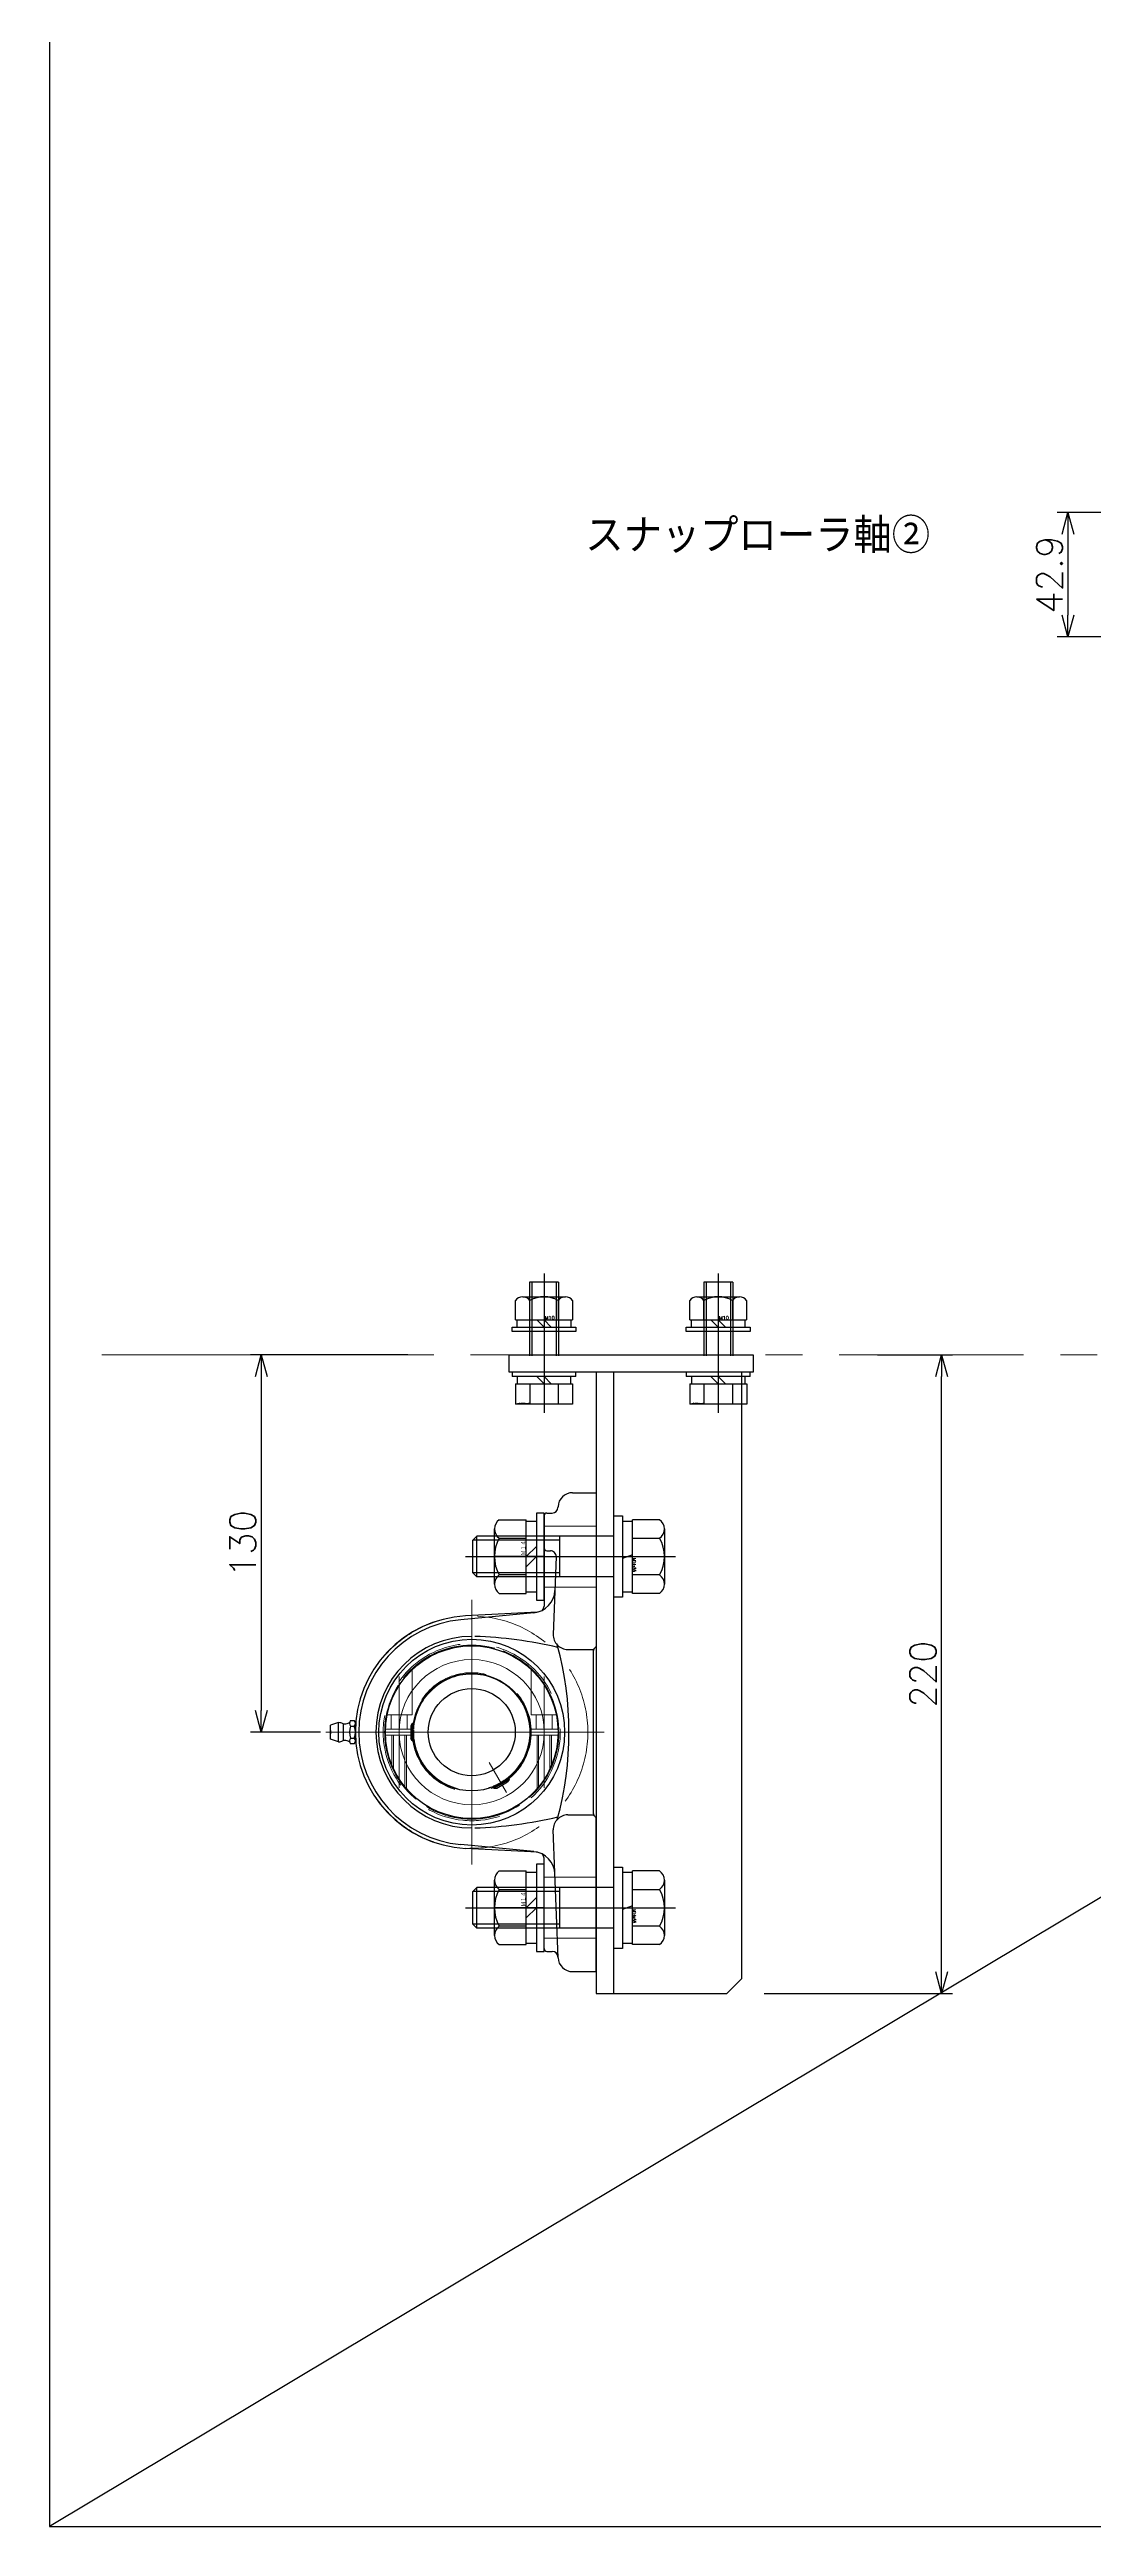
# Model space of a CAD drawing. Header units: millimetres. Extents: x -8731 to 85711, y -14522 to 31379.
# Drawn here: x 37351 to 37711, y -7306 to -6453 of the extents above; entities that cross this region are included whole.
import ezdxf

# ---------------------------------------------------------------- set-up
doc = ezdxf.new("R2010")
doc.units = ezdxf.units.MM
doc.header["$LTSCALE"] = 4
doc.header["$PDMODE"] = 99
doc.header["$PDSIZE"] = 1
for name, pattern in [('CENTER2', [28.575, 19.05, -3.175, 3.175, -3.175]), ('HIDDEN', [9.525, 6.35, -3.175]), ('PHANTOM2', [31.75, 15.875, -3.175, 3.175, -3.175, 3.175, -3.175])]:
    doc.linetypes.add(name, pattern=pattern)
for name, color, linetype, lineweight in [('01_NORMAL', 7, 'Continuous', 25), ('04_HIDDEN', 2, 'HIDDEN', 13), ('05_CENTER', 4, 'CENTER2', 13), ('06_PHANTOM', 2, 'PHANTOM2', 13), ('08_DIM', 3, 'Continuous', 13)]:
    doc.layers.add(name, color=color, linetype=linetype, lineweight=lineweight)
doc.layers.add('10_DRAFT', color=8, linetype='Continuous', lineweight=0, plot=False)
doc.styles.add('KANJI0', font='txt.shx', dxfattribs={"width": 0.9, "height": 30, "bigfont": 'bigfont'})
doc.styles.add('KSS_TXT', font='txt.shx', dxfattribs={"bigfont": 'extfont2.shx'})
doc.styles.add('KSS_TXT_L', font='txt.shx', dxfattribs={"height": 9, "bigfont": 'extfont2.shx'})
doc.dimstyles.new('KSS_DIM', dxfattribs={"dimscale": 3, "dimtxt": 3, "dimasz": 2.5, "dimexe": 1.25, "dimexo": 0.625, "dimtad": 1, "dimdsep": 46, "dimtxsty": 'KSS_TXT', "dimblk": 'OPEN30', "dimcen": 0, "dimazin": 2, "dimtfac": 0.75, "dimtmove": 0, "dimatfit": 3, "dimldrblk": 'OPEN30', "dimfxl": 1, "dimtolj": 1, "dimarcsym": 0})

# ---------------------------------------------------------------- blocks, each defined once
blk = doc.blocks.new('_Open30')
at = {"color": 0, "linetype": 'ByBlock', "lineweight": -2}
for p, q in [((-1, 0.27), (0, 0)), ((0, 0), (-1, -0.27)), ((0, 0), (-1, 0))]:
    blk.add_line(p, q, dxfattribs=at)
blk = doc.blocks.new('*D1526')
at = {"layer": '08_DIM', "color": 0, "lineweight": -2, "transparency": 16777216}
for p, q in [((37636.43, -6902.73), (37662.25, -6902.73)), ((37658.5, -7115.23), (37658.5, -6910.23)), ((37597.43, -7122.73), (37662.25, -7122.73))]:
    blk.add_line(p, q, dxfattribs=at)
at = {"layer": 'Defpoints', "color": 0, "transparency": 16777216}
for p in [(37634.55, -6902.73), (37658.5, -6902.73), (37595.55, -7122.73)]:
    blk.add_point(p, dxfattribs=at)
at = {"layer": '08_DIM', "color": 0, "lineweight": -2, "transparency": 16777216, "xscale": 7.5, "yscale": 7.5, "zscale": 7.5}
for p, rotation in [((37658.5, -6902.73), 90), ((37658.5, -7122.73), 270)]:
    blk.add_blockref('_Open30', p, dxfattribs=dict(at, rotation=rotation))
at = {"layer": '08_DIM', "color": 0, "transparency": 16777216, "insert": (37652.12, -7012.73), "char_height": 9, "attachment_point": 5, "rotation": 90, "style": 'KSS_TXT'}
blk.add_mtext('\\A1;220', dxfattribs=at)
blk = doc.blocks.new('*D1527')
at = {"layer": '08_DIM', "color": 0, "lineweight": -2, "transparency": 16777216}
for p, q in [((37474.66, -6902.73), (37420.4, -6902.73)), ((37424.15, -6910.23), (37424.15, -7025.23)), ((37444.57, -7032.73), (37420.4, -7032.73))]:
    blk.add_line(p, q, dxfattribs=at)
at = {"layer": 'Defpoints', "color": 0, "transparency": 16777216}
for p in [(37476.54, -6902.73), (37424.15, -7032.73), (37446.44, -7032.73)]:
    blk.add_point(p, dxfattribs=at)
at = {"layer": '08_DIM', "color": 0, "lineweight": -2, "transparency": 16777216, "xscale": 7.5, "yscale": 7.5, "zscale": 7.5}
for p, rotation in [((37424.15, -6902.73), 90), ((37424.15, -7032.73), 270)]:
    blk.add_blockref('_Open30', p, dxfattribs=dict(at, rotation=rotation))
at = {"layer": '08_DIM', "color": 0, "transparency": 16777216, "insert": (37417.78, -6967.73), "char_height": 9, "attachment_point": 5, "rotation": 90, "style": 'KSS_TXT'}
blk.add_mtext('\\A1;130', dxfattribs=at)
blk = doc.blocks.new('A$C23690BA9_1_1_1')
at = {"color": 0}
for p, q in [((20, 941), (20, 727)), ((26, 727), (26, 941)), ((70, 941), (70, 732)), ((20, 727), (65, 727)), ((70, 732), (65, 727))]:
    blk.add_line(p, q, dxfattribs=at)
blk.add_lwpolyline([(-10, 947), (74, 947), (74, 941), (-10, 941)], close=True, dxfattribs=at)
at = {"layer": '05_CENTER'}
for p, q in [((2, 931.69), (2, 955.84)), ((62, 931.69), (62, 955.84)), ((11.79, 877.5), (34.06, 877.5)), ((11.79, 756.5), (34.06, 756.5))]:
    blk.add_line(p, q, dxfattribs=at)
blk = doc.blocks.new('A$C235047F9_1_1_1')
blk.add_blockref('A$C23690BA9_1_1_1', (0, 0))
blk = doc.blocks.new('MUCAP206Ja_1_1_1')
at = {"color": 0}
for p, q in [((-3.3, 88.8), (-2.4, 91.5)), ((-3.3, 88.8), (3.3, 88.8)), ((-2.8, 87.05), (2.8, 87.05)), ((-2.4, 91.5), (2.4, 91.5)), ((3.3, 88.8), (2.4, 91.5)), ((-4.04, 83.37), (-4.04, 84.63)), ((3.03, 83), (-3.03, 83)), ((-2.02, 84.63), (-2.02, 83.37)), ((2.02, 84.63), (2.02, 83.37)), ((4.04, 84.63), (4.04, 83.37)), ((-3, 63.4), (-2.13, 63.9)), ((3, 63.4), (-3, 63.4)), ((-3, 62.93), (-3, 63.4)), ((-2.45, 63), (-2.45, 63.72)), ((2.13, 63.9), (-2.13, 63.9)), ((3, 63.4), (2.13, 63.9)), ((2.45, 63), (2.45, 63.72)), ((3, 62.93), (3, 63.4)), ((-41.38, 20.25), (-40.04, 45.06)), ((-41.16, 21.47), (-38.73, 46.65)), ((41.16, 21.47), (38.73, 46.65)), ((41.38, 20.25), (40.04, 45.06)), ((-18.84, 35.48), (-19.25, 35.25)), ((-19.25, 35.25), (-16.25, 30.05)), ((-19.25, 35.25), (-19.25, 34.25)), ((-18.63, 34.97), (-19.25, 34.61)), ((-19.25, 34.25), (-17.12, 30.55)), ((-16.25, 30.05), (-17.12, 30.55)), ((-16.18, 30.73), (-16.8, 30.37)), ((-15.84, 30.29), (-16.25, 30.05)), ((-74.5, 18), (-43.4, 18)), ((74.5, 18), (43.4, 18)), ((-77.69, 13.18), (-33.69, 14.81)), ((-75.5, 17), (-75.5, 15.19)), ((-28.5, 9.81), (-28.5, 1)), ((28.5, 9.81), (28.5, 1)), ((60.43, 13.82), (33.69, 14.81)), ((62.5, 17), (62.5, 15.82)), ((75.5, 17), (75.5, 15.19)), ((77.69, 13.18), (77.43, 13.19)), ((-82.5, 8.18), (-82.5, 0)), ((-82.5, 0), (-29.5, 0)), ((-29.5, 0), (-28.5, 1)), ((-28.09, 1), (28.09, 1)), ((29.5, 0), (28.5, 1)), ((82.5, 0), (29.5, 0)), ((82.5, 8.18), (82.5, 0))]:
    blk.add_line(p, q, dxfattribs=at)
for radius in [32, 29.75, 20.25, 15]:
    blk.add_circle((0, 42.9), radius, dxfattribs=at)
for centre, radius, start, end in [((0, 88.8), 3.3, 180, 208.06161), ((-8.79, 87.42), 6, 336.17154, 353.89834), ((-3.62, 86.87), 0.8, 353.89834, 28.06161), ((0, 90.01), 1.59, 69.55499, 110.44501), ((3.62, 86.87), 0.8, 151.93839, 186.10166), ((8.79, 87.42), 6, 186.10166, 203.82846), ((0, 88.8), 3.3, 331.93839, 0), ((0, 42.9), 40.1, 3.08459, 176.91541), ((0, 42.9), 38.91, 5.52315, 174.47685), ((-3.03, 83.44), 1.56, 49.73979, 130.26021), ((-3.03, 84.56), 1.56, 229.73979, 310.26021), ((0, 79.3), 5.7, 69.22909, 110.77091), ((0, 88.7), 5.7, 249.22909, 290.77091), ((3.03, 83.44), 1.56, 49.73979, 130.26021), ((3.03, 84.56), 1.56, 229.73979, 310.26021), ((0, 42.9), 33, 0, 180), ((112.94, 46.65), 146, 181.90096, 193.24508), ((-112.94, 46.65), 146, 346.75492, 358.09904), ((-74.5, 17), 1, 90, 180), ((-49.13, 22.24), 8, 272.1211, 354.47685), ((-43.4, 20), 2, 270, 312.59897), ((49.13, 22.24), 8, 185.52315, 267.8789), ((43.4, 20), 2, 227.40103, 270), ((63.5, 17), 1, 90, 180), ((74.5, 17), 1, 0, 90), ((-77.5, 8.18), 5, 92.1211, 180), ((-77.5, 15.19), 2, 272.1211, 0), ((-33.5, 9.81), 5, 0, 92.1211), ((0, 123.4), 114, 254.71535, 285.28465), ((33.5, 9.81), 5, 87.8789, 180), ((60.5, 15.82), 2, 267.8789, 0), ((77.5, 15.19), 2, 180, 267.8789), ((77.5, 8.18), 5, 0, 87.8789), ((-28.09, 0), 1, 90, 135), ((28.09, 0), 1, 45, 90)]:
    blk.add_arc(centre, radius, start, end, dxfattribs=at)
at = {"layer": '04_HIDDEN', "color": 0}
for p, q in [((-71, 18), (-71, 0)), ((-50, 18), (-50, 0)), ((50, 18), (50, 0)), ((71, 18), (71, 0))]:
    blk.add_line(p, q, dxfattribs=at)
at = {"layer": '05_CENTER', "color": 0}
for p, q in [((0, 93.11), (0, 0)), ((-45.17, 42.9), (45.17, 42.9)), ((-20.78, 30.9), (-10.39, 36.9)), ((-60.5, 23), (-60.5, -5)), ((60.5, 23), (60.5, -5))]:
    blk.add_line(p, q, dxfattribs=at)
at = {"layer": '10_DRAFT'}
blk.add_circle((0, 42.9), 25, dxfattribs=at)
blk = doc.blocks.new('M14Nza_1_1_1')
at = {"color": 0}
for p, q in [((-9.52, 17.1), (9.52, 17.1)), ((-12.7, 15.4), (-12.7, 6.1)), ((-6.35, 6.1), (-6.35, 15.4)), ((6.35, 15.4), (6.35, 6.1)), ((12.7, 15.4), (12.7, 6.1)), ((-12.7, 6.1), (12.7, 6.1)), ((-12.25, 2.6), (-12.25, 6.1)), ((-3.5, 6.1), (0, 2.6)), ((0, 6.1), (3.5, 2.6)), ((12.25, 6.1), (12.25, 2.6))]:
    blk.add_line(p, q, dxfattribs=at)
at = {"color": 0, "linetype": 'CENTER2'}
blk.add_line((0, 0), (0, 17.1), dxfattribs=at)
at = {"color": 0}
blk.add_lwpolyline([(-15, 0), (15, 0), (15, 2.6), (-15, 2.6)], close=True, dxfattribs=at)
for centre, radius, start, end in [((-9.52, 13.29), 3.81, 33.626, 146.374), ((0, 4.4), 12.7, 60, 120), ((9.52, 13.29), 3.81, 33.626, 146.374)]:
    blk.add_arc(centre, radius, start, end, dxfattribs=at)
at = {"layer": '10_DRAFT', "ltscale": 3, "style": 'KANJI0', "width": 0.82}
blk.add_text('Ｍ１４', height=1.5, dxfattribs=at).set_placement((0.39, 6.2))
blk = doc.blocks.new('A$C6FDC4AF3_1_1_1')
at = {"color": 0}
for radius in [40, 30.5, 20.5]:
    blk.add_circle((0, 0), radius, dxfattribs=at)
at = {"layer": '05_CENTER'}
for p, q in [((0, -45.6), (0, 45.6)), ((45.6, 0), (-45.6, 0))]:
    blk.add_line(p, q, dxfattribs=at)
blk = doc.blocks.new('A$C6A332CFA_1_1_1')
at = {"color": 0}
for radius in [30, 20]:
    blk.add_circle((0, 0), radius, dxfattribs=at)
at = {"layer": '01_NORMAL'}
blk.add_circle((0, 0), 15, dxfattribs=at)
at = {"layer": '10_DRAFT'}
for p, q in [((0, -34.46), (0, 34.46)), ((34.46, 0), (-34.46, 0))]:
    blk.add_line(p, q, dxfattribs=at)
blk = doc.blocks.new('SCSPJ40-12a_1_1')
at = {"color": 0}
for p, q in [((-1, 19.97), (-1, 29.98)), ((1, 19.97), (1, 29.98)), ((-1, -19.97), (-1, -29.98)), ((1, -19.97), (1, -29.98))]:
    blk.add_line(p, q, dxfattribs=at)
for radius, start, end in [(30, 91.91021, 268.08979), (30, 271.91021, 88.08979), (20, 92.86598, 267.13403), (20, 272.86599, 87.13401)]:
    blk.add_arc((0, 0), radius, start, end, dxfattribs=at)
at = {"layer": '04_HIDDEN', "color": 0}
for p, q in [((-13.18, 26.95), (-1, 26.95)), ((-11.99, 27.5), (-1, 27.5)), ((1, 27.75), (6, 27.75)), ((6, 20.5), (6, 29.39)), ((-19.84, 22.5), (-1, 22.5)), ((-19.2, 23.05), (-1, 23.05)), ((1, 22.25), (6, 22.25)), ((6, 20.5), (21.9, 20.5)), ((-19.84, -22.5), (-1, -22.5)), ((-19.2, -23.05), (-1, -23.05)), ((1, -22.25), (6, -22.25)), ((6, -20.5), (6, -29.39)), ((6, -20.5), (21.9, -20.5)), ((-13.18, -26.95), (-1, -26.95)), ((-11.99, -27.5), (-1, -27.5)), ((1, -27.75), (6, -27.75))]:
    blk.add_line(p, q, dxfattribs=at)
at = {"layer": '05_CENTER', "color": 0}
for p, q in [((0, 32.3), (0, -32.3)), ((-19.19, 25), (19.19, 25)), ((-32.3, 0), (32.3, 0)), ((-19.19, -25), (19.19, -25))]:
    blk.add_line(p, q, dxfattribs=at)
blk = doc.blocks.new('A$C235153E3_1_1')
for name in ['A$C6FDC4AF3_1_1_1', 'A$C6A332CFA_1_1_1']:
    blk.add_blockref(name, (0, 0))
at = {"color": 4}
blk.add_blockref('SCSPJ40-12a_1_1', (0, 0), dxfattribs=at)
blk = doc.blocks.new('A$C2ADC56F7_1_1_1')
at = {"layer": '10_DRAFT'}
blk.add_circle((42.9, 0), 25, dxfattribs=at)
at = {"color": 4, "rotation": 270}
blk.add_blockref('MUCAP206Ja_1_1_1', (0, 0), dxfattribs=at)
at = {"rotation": 270}
for p in [(18, 60.5), (18, -60.5)]:
    blk.add_blockref('M14Nza_1_1_1', p, dxfattribs=at)
at = {"layer": '04_HIDDEN', "rotation": 270}
blk.add_blockref('A$C235153E3_1_1', (42.9, 0), dxfattribs=at)
blk = doc.blocks.new('*D2989')
at = {"layer": '08_DIM', "color": 0, "lineweight": -2, "transparency": 16777216}
for p, q in [((37742.72, -6612.52), (37698.3, -6612.52)), ((37702.05, -6620.02), (37702.05, -6647.92)), ((37750.26, -6655.42), (37698.3, -6655.42))]:
    blk.add_line(p, q, dxfattribs=at)
at = {"layer": 'Defpoints', "color": 0, "transparency": 16777216}
for p in [(37744.59, -6612.52), (37702.05, -6655.42), (37752.13, -6655.42)]:
    blk.add_point(p, dxfattribs=at)
at = {"layer": '08_DIM', "color": 0, "lineweight": -2, "transparency": 16777216, "xscale": 7.5, "yscale": 7.5, "zscale": 7.5}
for p, rotation in [((37702.05, -6612.52), 90), ((37702.05, -6655.42), 270)]:
    blk.add_blockref('_Open30', p, dxfattribs=dict(at, rotation=rotation))
at = {"layer": '08_DIM', "color": 0, "transparency": 16777216, "insert": (37695.67, -6633.97), "char_height": 9, "attachment_point": 5, "rotation": 90, "style": 'KSS_TXT'}
blk.add_mtext('\\A1;42.9', dxfattribs=at)
blk = doc.blocks.new('A$C1A3C2C0C_1_1_1')
at = {"color": 0}
for p, q in [((-9.81, 11), (9.81, 11)), ((-9.81, 4), (-9.81, 11)), ((-4.91, 4), (-4.91, 11)), ((4.91, 4), (4.91, 11)), ((9.81, 4), (9.81, 11)), ((-11, 1.5), (11, 1.5)), ((-11, 1.5), (-11, 0)), ((9.81, 4), (-9.81, 4)), ((-9.25, 4), (-9.25, 1.5)), ((0, 1.5), (-2.5, 4)), ((0, 4), (2.5, 1.5)), ((9.25, 1.5), (9.25, 4)), ((11, 0), (11, 1.5)), ((-11, 0), (11, 0))]:
    blk.add_line(p, q, dxfattribs=at)
at = {"color": 0, "linetype": 'CENTER2'}
blk.add_line((0, -34), (0, 14), dxfattribs=at)
at = {"color": 0, "linetype": 'HIDDEN'}
for p, q in [((-5, -31), (-5, 0)), ((-4.19, -31), (-4.19, 0)), ((4.19, -31), (4.19, 0)), ((5, -31), (5, 0)), ((-5, -31), (5, -31))]:
    blk.add_line(p, q, dxfattribs=at)
at = {"layer": '10_DRAFT', "style": 'KSS_TXT_L'}
blk.add_text('BT-M10x35L,SW,PW', height=0.3, dxfattribs=at).set_placement((5.1, 10.66))
blk = doc.blocks.new('M10Nza_1_1_1')
at = {"color": 0}
for p, q in [((-9.8, 4), (-9.8, 10.69)), ((-7.35, 12), (7.35, 12)), ((-4.9, 4), (-4.9, 10.69)), ((4.9, 10.69), (4.9, 4)), ((9.8, 10.69), (9.8, 4)), ((-9.8, 4), (9.8, 4)), ((-9.2, 1.5), (-9.2, 4)), ((0, 1.5), (-2.5, 4)), ((0, 4), (2.5, 1.5)), ((9.2, 4), (9.2, 1.5))]:
    blk.add_line(p, q, dxfattribs=at)
at = {"color": 0, "linetype": 'CENTER2'}
blk.add_line((0, 12), (0, 0), dxfattribs=at)
at = {"color": 0}
blk.add_lwpolyline([(-11, 1.5), (11, 1.5), (11, 0), (-11, 0)], close=True, dxfattribs=at)
for centre, radius, start, end in [((-7.35, 9.06), 2.94, 33.626, 146.374), ((0, 2.2), 9.8, 60, 120), ((7.35, 9.06), 2.94, 33.626, 146.374)]:
    blk.add_arc(centre, radius, start, end, dxfattribs=at)
at = {"layer": '10_DRAFT', "style": 'KSS_TXT'}
blk.add_text('M10', height=1.25, dxfattribs=at).set_placement((0.26, 4.12))
blk = doc.blocks.new('A$C3DE3586F_1_1_1')
at = {"color": 0}
for p, q in [((-9.52, 17.5), (9.52, 17.5)), ((-12.7, 15.8), (-12.7, 6.5)), ((-6.35, 6.5), (-6.35, 15.8)), ((6.35, 15.8), (6.35, 6.5)), ((12.7, 15.8), (12.7, 6.5)), ((-14, 0), (-14, 3)), ((-14, 3), (14, 3)), ((14, 0), (-14, 0)), ((12.7, 6.5), (-12.7, 6.5)), ((-12.25, 3), (-12.25, 6.5)), ((-7, 0), (-7, -47.1)), ((-0.64, 6.5), (0.64, 3)), ((7, 0), (7, -47.1)), ((12.25, 6.5), (12.25, 3)), ((14, 3), (14, 0)), ((7, -18.5), (-7, -18.5)), ((-5.6, -18.5), (-5.6, -48.5)), ((5.6, -18.5), (5.6, -48.5)), ((-7, -47.1), (-5.6, -48.5)), ((7, -47.1), (-7, -47.1)), ((5.6, -48.5), (-5.6, -48.5)), ((7, -47.1), (5.6, -48.5))]:
    blk.add_line(p, q, dxfattribs=at)
at = {"color": 0, "linetype": 'CENTER2'}
blk.add_line((0, -51.09), (0, 21.25), dxfattribs=at)
at = {"color": 0}
for centre, radius, start, end in [((-9.52, 13.69), 3.81, 33.626, 146.374), ((0, 4.8), 12.7, 60, 120), ((9.52, 13.69), 3.81, 33.626, 146.374)]:
    blk.add_arc(centre, radius, start, end, dxfattribs=at)
at = {"layer": '10_DRAFT', "ltscale": 3, "style": 'KANJI0', "width": 0.82}
blk.add_text('M14x55', height=1, dxfattribs=at).set_placement((0.53, 6.6))

msp = doc.modelspace()

# ---------------------------------------------------------------- linework, layer by layer
at = {"color": 3}
msp.add_line((40084.35679, -5670.66518), (37351.20752, -7306.35367), dxfattribs=at)
msp.add_lwpolyline([(37351.20752, -7306.35367), (40084.35679, -7306.35367), (40084.35679, -5670.66518), (37351.20752, -5670.66518)], close=True)
at = {"layer": '06_PHANTOM'}
msp.add_line((37369.24188, -6902.72628), (39982.23133, -6902.72628), dxfattribs=at)

# ---------------------------------------------------------------- block references
for name, p, rotation in [('A$C1A3C2C0C_1_1_1', (37521.55082, -6908.72628), 180), ('A$C1A3C2C0C_1_1_1', (37581.55084, -6908.72628), 180), ('A$C2ADC56F7_1_1_1', (37539.55087, -7032.72628), 180), ('A$C3DE3586F_1_1_1', (37545.55087, -6972.22628), 270), ('A$C3DE3586F_1_1_1', (37545.55087, -7093.22628), 270)]:
    msp.add_blockref(name, p, dxfattribs=dict(rotation=rotation))
for name, p in [('M10Nza_1_1_1', (37521.55084, -6894.72628)), ('M10Nza_1_1_1', (37581.55085, -6894.72628)), ('A$C235047F9_1_1_1', (37519.55087, -7849.72628))]:
    msp.add_blockref(name, p)

# ---------------------------------------------------------------- texts
at = {"layer": '08_DIM', "style": 'KSS_TXT'}
msp.add_text('スナップローラ軸②', height=12, dxfattribs=at).set_placement((37535.74209, -6626.52745))

# ---------------------------------------------------------------- dimensions: what is measured, and where the dimension line sits
at = {"layer": '08_DIM'}
for base, p1, p2, override, picture, middle in [((37702.0497, -6655.41669), (37744.59411, -6612.51669), (37752.13284, -6655.41669), {"dimscale": 3}, '*D2989', (37695.6747, -6633.96669)), ((37424.15369, -7032.72628), (37476.53978, -6902.72628), (37446.44162, -7032.72628), {"dimscale": 3, "dimarcsym": 1}, '*D1527', (37417.77869, -6967.72628)), ((37658.4984, -6902.72628), (37595.55087, -7122.72628), (37634.55087, -6902.72628), {"dimscale": 3, "dimarcsym": 1}, '*D1526', (37652.1234, -7012.72628))]:
    dim = msp.add_linear_dim(base=base, p1=p1, p2=p2, angle=90, dimstyle='KSS_DIM', override=override, dxfattribs=at)
    dim.commit()
    dim.dimension.update_dxf_attribs({"geometry": picture, "text_midpoint": middle})

doc.saveas('drawing.dxf')
